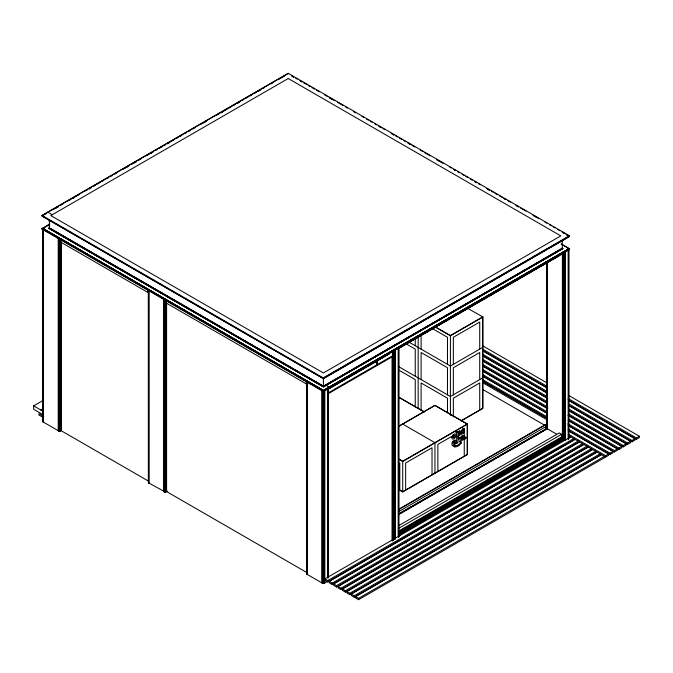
<?xml version="1.0" encoding="UTF-8"?>
<svg xmlns="http://www.w3.org/2000/svg" width="673" height="673" viewBox="0 0 673 673"><rect width="100%" height="100%" fill="white"/><g stroke="black" fill="none" stroke-linecap="round" stroke-linejoin="round"><path stroke-width="1.01" d="M465.733 437.248A0.976 0.564 -60 0 1 465.893 437.534L465.893 437.887A0.976 0.564 -60 0 1 465.733 438.3M457.657 436.575L459.264 437.5L459.213 438.813L458.229 439.62A1.455 0.841 -60 0 0 458.035 440.041L457.934 442.582L456.673 443.305L455.066 442.38M387.875 354.318C391.964 353.073 383.475 355.352 382.996 356.951M545.323 424.629L545.912 424.596L545.912 429.534L546.308 428.659L547.082 428.667L556.655 434.178M557.698 256.085L558.649 256.186L559.044 255.311M42.029 228.677L42.736 228.273L323.402 390.306L568.979 248.581L569.594 249.422L323.402 391.56L42.029 229.114L49.306 224.429M562.266 240.143L562.266 248.169L562.973 248.573L323.402 386.891L48.658 228.273L49.356 227.861L49.356 219.835M148.388 289.743L148.876 290.803L148.876 483.029L165.121 491.955L166.467 491.627L166.467 302.547M306.619 381.263L307.166 382.188M328.458 388.035L327.911 388.952L327.911 578.031M398.811 347.562L398.256 348.345L398.256 536.373M568.895 236.728L569.594 235.752L323.402 377.889L323.402 386.891L562.88 248.573M460.113 438.409L460.029 439.831A2.65 1.531 -60 0 0 460.113 440.134A2.86 1.649 -60 0 0 460.349 440.512L461.098 440.798A3.188 1.842 -60 0 0 461.88 440.588L462.519 440.192A3.104 1.792 -60 0 0 463.268 439.427A2.919 1.683 -60 0 0 463.588 438.981L463.84 438.493A2.81 1.624 -60 0 0 464.084 437.845A2.65 1.531 -60 0 0 464.168 437.442L464.168 436.415A2.599 1.497 -60 0 0 464.084 436.121A2.759 1.59 -60 0 0 463.84 435.751L463.579 435.566M459.701 433.664L459.735 433.547A1.582 0.917 -60 0 0 459.701 432.663M452.929 445.896L454.544 446.822L454.956 445.593M148.388 481.969L148.876 483.029M464.21 428.92L463.201 430.022A1.363 0.782 -60 0 0 462.78 430.156L462.696 430.207A1.018 0.589 -60 0 0 462.469 430.409L462.41 430.913L463.411 430.703A2.095 1.211 -60 0 1 463.79 430.728A1.455 0.841 -60 0 1 464.059 430.947L463.949 432.344A1.607 0.925 -60 0 1 463.663 432.832L463.159 433.37A3.441 1.985 -60 0 1 462.595 433.765A3.92 2.263 -60 0 1 461.712 434.11L461.51 434.135A2.499 1.447 -60 0 1 460.988 434.035L462.073 432.932A1.573 0.909 -60 0 0 462.57 432.773A0.9 0.522 -60 0 0 462.788 432.604L462.94 431.99L461.897 432.175A1.716 0.993 -60 0 1 461.552 432.15A1.363 0.791 -60 0 1 461.358 432.007L461.426 430.577A1.666 0.959 -60 0 1 461.712 430.097A2.229 1.287 -60 0 1 462.065 429.685L462.2 429.559A3.003 1.733 -60 0 1 462.738 429.172A3.659 2.112 -60 0 1 463.546 428.852L464.21 428.92L462.603 427.986M49.306 228.021L323.402 386.268L562.266 248.169M453.358 435.944L453.501 435.751A1.119 0.648 -60 0 1 453.821 435.481A1.245 0.715 -60 0 1 454.578 435.355M49.213 228.113L323.402 386.411L562.477 248.455M43.383 420.566L42.82 421.348L43.215 422.013L58.273 430.72L60.965 430.72L60.965 241.641M307.166 572.858L306.602 573.64L306.997 574.305L322.241 583.104L324.352 583.188L327.911 581.186M42.029 215.444L288.229 73.307L569.594 235.886L323.402 378.024L42.029 215.444L42.736 216.428M42.029 215.579L288.229 73.441M46.572 213.391L42.037 216.075L323.402 378.63L569.543 236.475L566.767 234.953L569.568 236.425M52.931 209.724L58.383 206.577M60.208 205.585L62.925 203.953M68.377 200.806L71.102 199.233M72.928 198.241L74.737 197.139M76.562 196.137L79.279 194.514M85.648 190.896L87.456 189.794M89.282 188.802L91.091 187.691M93.816 186.177L95.633 185.075M97.45 184.074L100.176 182.45M101.993 181.458L103.81 180.356M106.536 178.782L108.353 177.731M110.17 176.738L111.987 175.628M114.713 174.055L116.53 173.011M122.89 169.335L128.341 166.189M131.067 164.616L136.51 161.47M138.335 160.477L141.052 158.845M146.512 155.757L149.229 154.125M151.055 153.133L152.864 152.031M155.598 150.508L157.406 149.406M159.223 148.354L161.949 146.781M163.775 145.789L165.583 144.687M167.4 143.694L170.126 142.062M171.943 141.069L173.76 139.967M176.486 138.394L178.303 137.342M180.12 136.35L181.937 135.248M184.663 133.675L186.48 132.623M188.297 131.63L190.114 130.528M192.84 128.947L194.657 127.904M201.017 124.227L206.468 121.081M216.462 115.369L219.188 113.737M221.005 112.744L227.365 109.018M229.173 107.974L231.899 106.401M233.724 105.4L235.533 104.298M237.359 103.306L240.076 101.673M241.893 100.681L243.71 99.579M246.436 98.006L248.253 96.954M250.07 95.961L251.887 94.859M254.613 93.286L256.43 92.235M260.064 90.14L258.247 91.242L260.064 90.258M262.79 88.567L264.607 87.515M270.967 83.898L272.784 82.796M279.144 79.178L284.595 75.973M55.682 208.26L58.408 206.687M72.945 198.291L74.762 197.239M89.29 188.852L91.107 187.801M125.624 167.871L128.35 166.298M133.801 163.152L136.526 161.579M151.063 153.192L152.88 152.14M167.417 143.753L169.226 142.701M203.751 122.772L206.476 121.199M221.005 112.803L222.822 111.76M237.359 103.364L239.176 102.321M49.836 224.084L42.054 228.568L323.402 391.122L324.748 390.786L324.748 583.011M42.029 229.114L44.755 227.541M43.568 414.989L33.65 409.26L33.65 405.878L43.661 400.099M40.683 409.941L43.417 408.368M569.594 236.324L323.402 378.588L42.029 216.016M323.402 386.336L562.409 248.413M323.402 386.63L562.62 248.522M323.402 390.567L569.24 248.631M569.392 248.69L323.402 390.719L42.18 228.425M323.402 390.862L569.501 248.774L561.198 243.963M322.047 583.011L322.047 390.786L323.402 391.106L569.568 248.875M323.402 391.122L569.594 248.985L561.349 244.097M328.197 388.59L359.929 370.268M361.367 369.435L381.271 357.943M402.16 345.888L403.977 344.837M404.448 344.568L406.256 343.516M410.32 341.177L412.128 340.126M414.846 338.561L416.663 337.51M419.38 335.945L424.814 332.807M426.632 331.755L429.349 330.191M432.066 328.617L438.409 324.958M442.943 322.342L448.378 319.204M450.187 318.152L455.226 315.25M461.577 311.582L463.386 310.539M467.407 308.217L469.216 307.166M469.737 306.871L471.546 305.828M475.559 303.506L477.376 302.463M480.093 300.89L481.902 299.847M484.627 298.274L490.062 295.136M491.87 294.093L494.588 292.519M497.313 290.955L504.195 286.976M510.538 283.316L513.625 281.533M515.434 280.49L520.515 277.554M526.866 273.886L529.929 272.119M532.654 270.546L534.463 269.503M535.027 269.175L538.089 267.408M540.806 265.835L542.615 264.994M545.214 263.294L548.672 261.301M551.347 259.753L554.064 258.18M327.936 388.927L389.036 353.653M398.525 348.168L448.403 319.381M449.059 319.002L456.563 314.67M457.219 314.291L513.692 281.684M514.349 281.306L521.853 276.973M522.509 276.595L526.387 274.357M527.043 273.978L559.036 255.504M328.104 389.12L388.952 353.99M398.34 348.496L561.568 254.259M327.675 389.516L388.868 354.124M398.357 348.648L558.859 255.984M327.886 393.099L391.45 356.396L392.157 356.808L392.157 541.218M327.675 394.033L392.157 356.808M166.593 303.094L166.593 491.568L167.299 491.164M434.968 326.674L450.414 335.591L482.65 316.975L482.65 408.351L461.156 420.76M461.232 420.852L482.886 408.351L482.886 316.975L450.414 335.726L435.128 326.901M482.65 347.436L450.414 366.045L409.218 342.263M399.005 426.076L434.951 405.323L467.432 424.074L467.432 454.527L402.715 491.887L399.106 489.809M398.626 426.43L434.951 405.457L467.197 424.074L467.197 454.527L402.715 491.753L399.131 489.692M482.65 377.889L450.414 396.506L398.466 366.516M399.131 459.23L402.715 461.299L467.197 424.074M467.432 424.074L402.715 461.434L399.106 459.348M455.066 431.755L456.673 432.689L459.97 431.065A2.28 1.312 -60 0 1 460.366 431.225L460.711 431.73A3.087 1.783 -60 0 1 460.828 432.293A3.315 1.918 -60 0 1 460.719 433.429L460.652 433.664A2.633 1.523 -60 0 1 460.374 434.337L459.087 435.742L457.876 435.751L457.876 438.855L459.264 437.5M451.533 436.499L437.887 444.373L437.887 471.453M462.444 430.198L464.261 429.147L464.261 456.218M398.744 509.251L545.652 424.444M399.013 509.411L545.912 424.596M482.541 389.356L546.148 426.085L547.822 425.117M399.013 511.438L545.912 426.623M398.382 514.088L546.585 428.575M398.938 513.911L546.913 428.608M398.374 514.525L547.082 428.667M398.542 514.618L547.258 428.76M398.719 525.621L559.221 432.949L561.568 434.304L561.568 437.013L398.34 531.249M398.34 528.541L561.568 434.304M398.929 531.586L562.148 437.349L563.108 438.359L563.494 439.688L399.367 534.446L399.367 536.347M399.106 531.704L562.325 437.467M398.366 532.368L562.502 437.61M398.534 532.528L562.67 437.77M562.821 437.955L398.694 532.713L399.367 534.446M398.837 532.907L562.973 438.148M398.971 533.117L563.108 438.359M399.089 533.336L563.217 438.577M399.19 533.563L563.318 438.804M399.266 533.79L563.394 439.032M399.325 534.017L563.452 439.259M399.358 534.236L563.486 439.477M324.866 578.881L327.793 580.572L573.699 438.603L573.699 439.957L327.793 581.926L324.866 580.235L324.866 578.881L570.763 436.912M400.544 539.662L408.704 534.951M410.513 533.899L461.299 504.582M463.108 503.539L473.994 497.254M475.803 496.203L526.589 466.885M528.398 465.842L539.283 459.558M541.092 458.515L563.764 445.425M329.257 581.422L332.193 583.112L578.09 441.143L578.09 442.498L332.193 584.467L329.257 582.776L329.257 581.422L575.163 439.452M333.657 583.962L336.584 585.653L582.49 443.684L582.49 445.038L336.584 587.007L333.657 585.317L333.657 583.962L579.562 441.993M338.056 586.494L340.984 588.194L586.89 446.216L586.89 447.57L340.984 589.548L338.056 587.849L338.056 586.494L583.954 444.525M342.448 589.035L345.384 590.726L591.281 448.756L591.281 450.111L345.384 592.08L342.448 590.389L342.448 589.035L588.353 447.065M346.847 591.575L349.775 593.266L595.681 451.297L595.681 452.651L349.775 594.621L346.847 592.93L346.847 591.575L592.745 449.606M351.239 594.116L354.175 595.807L600.072 453.838L600.072 455.192L354.175 597.161L351.239 595.47L351.239 594.116L597.144 452.138M355.638 596.648L358.566 598.339L604.472 456.37L604.472 457.724L358.566 599.693L355.638 598.003L355.638 596.648L601.544 454.679M568.315 434.144L605.641 455.697L608.577 454.006L608.577 455.36L605.641 457.051L568.315 435.498M568.155 428.979L610.041 453.156L612.968 451.465L612.968 452.82L610.041 454.511L568.155 430.333M568.004 423.813L614.441 450.616L617.368 448.925L617.368 450.279L614.441 451.97L568.004 425.159M568.752 419.17L618.832 448.083L621.768 446.392L621.768 447.747L618.832 449.438L568.752 420.524M568.601 414.004L623.232 445.543L626.159 443.852L626.159 445.206L623.232 446.897L568.601 415.359M568.441 408.839L627.623 443.002L630.559 441.311L630.559 442.666L627.623 444.357L568.441 410.185M568.29 403.665L632.023 440.47L634.95 438.771L634.95 440.125L632.023 441.816L568.29 405.02M568.13 398.5L636.422 437.93L639.35 436.239L639.35 437.593L636.422 439.284L568.13 399.855M49.087 228.189L323.402 386.563M563.73 440.378L563.73 252.35L565.084 252.03L565.084 440.058M393.251 540.587L393.251 350.456L395.085 350.17L395.085 539.25M58.273 430.72L58.273 238.486L60.351 238.73M48.75 228.265L323.402 386.773M463.1 435.473L461.88 435.936A3.34 1.926 -60 0 0 461.283 436.432L460.761 437.055A2.591 1.497 -60 0 0 460.349 437.761A2.86 1.649 -60 0 0 460.122 438.46M454.956 440.184L453.737 440.647A3.34 1.926 -60 0 0 453.139 441.143L452.618 441.766A2.591 1.497 -60 0 0 452.206 442.472A2.81 1.624 -60 0 0 451.97 443.12L451.97 444.845A2.86 1.657 -60 0 0 452.206 445.215L452.954 445.509A3.188 1.842 -60 0 0 453.737 445.299L454.376 444.903A3.104 1.792 -60 0 0 454.956 444.348A2.919 1.683 -60 0 0 455.436 443.692L455.697 443.204A2.81 1.624 -60 0 0 455.941 442.556L455.941 440.832A2.751 1.59 -60 0 0 455.697 440.462L455.436 440.277A2.81 1.624 -60 0 0 454.914 440.243M462.486 436.878L462.561 436.886A1.262 0.723 -60 0 1 462.772 436.962A1.312 0.757 -60 0 1 462.906 437.139A1.539 0.883 -60 0 1 463.007 437.601A1.615 0.934 -60 0 1 462.948 438.047A1.388 0.799 -60 0 1 462.772 438.51A1.178 0.681 -60 0 1 462.2 439.2M163.766 491.627L163.766 299.401L164.624 299.687L164.624 491.913M291.872 75.982L293.689 77.092M295.514 78.085L297.331 79.195M300.065 80.71L301.883 81.82M303.708 82.813L306.442 84.394M308.259 85.446L310.085 86.548M311.902 87.549L314.636 89.122M316.453 90.174L319.187 91.806M324.647 94.91L327.381 96.542M329.206 97.535L334.666 100.689M337.4 102.271L342.86 105.417M345.594 106.999L347.411 108.109M353.788 111.726L355.605 112.837M361.981 116.463L363.807 117.514M366.541 119.087L368.358 120.198M370.184 121.19L372.001 122.242M374.735 123.824L376.552 124.926M378.377 125.927L381.103 127.559M382.929 128.551L384.746 129.662M391.122 133.288L393.848 134.92M395.674 135.912L397.491 137.023M399.316 138.015L402.05 139.589M403.867 140.64L405.693 141.751M407.51 142.743L410.244 144.375M412.069 145.376L414.795 147.008M420.263 150.104L422.989 151.686M424.814 152.737L430.274 155.892M436.651 159.568L443.019 163.303M449.396 166.929L451.221 167.981M453.955 169.562L455.772 170.664L453.939 169.672M457.598 171.657L459.415 172.709M462.149 174.29L463.966 175.392M465.792 176.393L467.609 177.445M470.343 179.018L472.16 180.128M474.894 181.651L476.711 182.753L474.877 181.76M478.537 183.754L480.362 184.806M486.73 188.482L489.456 190.114M491.282 191.115L493.099 192.217M494.924 193.218L497.658 194.791M499.484 195.843L502.209 197.475M504.035 198.476L505.852 199.578L504.018 198.577M507.678 200.579L510.412 202.152M515.871 205.307L518.597 206.939L516.763 205.938M520.422 207.932L525.891 211.086M533.176 215.293L538.627 218.506M545.012 222.132L546.829 223.184M549.563 224.757L551.38 225.859M553.206 226.86L555.023 227.911M557.757 229.493L559.574 230.595M562.308 232.118L564.125 233.22M565.951 234.221L569.585 236.374M291.872 76.099L293.689 77.151M300.065 80.827L301.883 81.879M329.198 97.652L331.932 99.225M379.278 126.566L381.095 127.618M392.023 133.927L393.831 135.037M408.41 143.383L410.236 144.434M437.551 160.208L440.277 161.781M487.622 189.121L489.422 190.223M533.151 215.402L535.885 216.975M562.283 232.227L564.109 233.279M567.776 248.371L569.594 249.422M467.213 308.057L482.886 316.975M482.743 345.821L547.385 383.139M568.332 395.236L639.35 436.239M482.541 349.085L547.191 386.411M482.541 350.44L547.191 387.766M482.894 350.986L547.544 388.313M568.483 400.401L634.95 438.771M482.701 354.25L547.342 391.577M482.701 355.605L547.342 392.931M483.054 356.152L547.696 393.478M568.643 405.567L630.559 441.311M432.016 328.348L447.478 337.282L447.478 364.354M482.852 359.424L547.502 396.742M482.852 360.778L547.502 398.096M483.206 361.317L547.856 398.643M568.794 410.732L626.159 443.852M483.012 364.589L547.654 401.907M483.012 365.944L547.654 403.262M482.457 365.961L547.099 403.287M568.046 415.376L621.768 446.392M483.164 369.755L547.814 407.081M483.164 371.109L547.814 408.435M482.608 371.126L547.258 408.452M568.197 420.541L617.368 448.925M483.323 374.92L547.056 411.716M483.323 376.274L547.056 413.071M482.768 376.291L547.418 413.617M568.357 425.706L612.968 451.465M482.566 379.564L547.216 416.881M482.566 380.918L547.216 418.236M482.92 381.456L547.57 418.783M568.517 430.871L608.577 454.006M483.021 382.87L547.469 420.078M405.23 343.348L415.241 349.127L415.241 376.199M561.568 437.013L562.148 437.349M564.672 440.504L563.494 439.822L399.367 534.581L400.544 535.262M398.87 370.133L415.241 379.58L415.241 406.66M459.104 430.804L460.711 431.73M398.643 397.078L424.074 411.758M399.182 397.524L424.343 412.053M456.21 431.099L457.817 432.024M456.21 431.561L457.817 432.487M458.128 432.621L459.735 433.547M464.294 436.769L465.909 437.702M461.392 436.668L463.007 437.601M453.148 435.086L454.755 436.02A1.556 0.9 -60 0 1 454.704 436.449A1.346 0.774 -60 0 1 454.536 436.903A1.136 0.656 -60 0 1 453.291 437.627M459.44 441.143L461.476 442.817A8.345 4.82 -60 0 1 454.553 446.813M459.861 441.892L461.476 442.817M453.249 441.379L454.855 442.312A1.632 0.942 -60 0 1 454.805 442.758A1.388 0.799 -60 0 1 454.628 443.221A1.178 0.681 -60 0 1 453.333 443.97A1.388 0.799 -60 0 1 453.114 443.734A1.615 0.934 -60 0 1 453.148 442.784A1.287 0.74 -60 0 1 453.282 442.447A1.237 0.715 -60 0 1 454.679 441.724M47.892 212.197L52.292 214.729M402.715 424.074L434.951 442.683L434.951 473.144M49.726 225.943L48.153 225.051L47.892 225.733M328.971 388.01L329.047 387.236L325.597 384.813M49.356 227.861L323.402 386.134M42.466 228.298L323.402 390.491M42.306 228.357L323.402 390.643M42.088 228.517L323.402 390.937M165.541 302.64L306.24 383.871L306.24 381.162M404.574 541.984L406.181 542.918M33.65 405.878L43.03 411.296M43.762 416.452L38.925 413.659L38.925 415.014L43.156 417.462M148.094 480.884L61.083 430.653L61.083 242.179M166.593 491.568L307.275 572.79M43.383 229.897L42.82 229.114M464.378 438.771L464.395 438.838A1.018 0.589 -60 0 0 464.547 439.048A1.161 0.673 -60 0 0 465.22 438.956A1.06 0.614 -60 0 0 465.565 438.628A1.169 0.673 -60 0 0 465.733 438.35M636.422 437.93L636.422 439.284M632.023 440.47L632.023 441.816M627.623 443.002L627.623 444.357M623.232 445.543L623.232 446.897M618.832 448.083L618.832 449.438M614.441 450.616L614.441 451.97M610.041 453.156L610.041 454.511M605.641 455.697L605.641 457.051M568.786 438.645L568.786 249.279L568.248 250.196L568.248 439.276M568.66 249.002L568.66 438.922M568.55 248.867L568.55 437.997M568.407 249.801L568.407 438.88M564.891 252.123L564.891 440.15M564.689 252.198L564.689 440.226M564.462 252.266L564.462 440.293M564.226 252.316L564.226 440.344M563.982 252.341L563.982 440.369M563.486 252.341L563.486 440.369M563.242 252.316L563.242 440.344M563.007 252.266L563.007 440.293M562.779 252.198L562.779 438.131M562.569 253.174L562.569 438.047M562.384 253.082L562.384 437.955M547.494 262.335L547.494 429.357M547.334 262.234L547.334 429.248M547.191 262.108L547.191 429.13M547.082 261.982L547.082 429.206M547.006 261.847L546.956 429.483M546.148 426.085L546.148 429.012M479.723 349.127L479.723 322.047L453.341 337.282L453.341 364.354M479.723 379.58L479.723 352.509L453.341 367.736L453.341 394.815M479.723 410.042L479.723 382.971L453.341 398.197L453.341 416.94M456.673 432.689L456.673 443.305M450.414 335.591L450.414 415.409M447.478 394.815L447.478 367.736L421.105 352.509L421.105 379.58M447.478 412.776L447.478 398.197L421.105 382.971L421.105 410.042M432.024 474.835L432.024 447.764L405.642 462.99L405.642 490.062M421.105 334.548L421.105 349.127M418.169 336.929L418.169 408.351M415.241 338.452L415.241 345.737M402.715 461.299L402.715 491.887M399.787 462.99L399.787 490.062M398.795 347.419L398.744 536.928M398.668 347.983L398.668 537.062M398.559 348.118L398.559 537.197M398.416 348.235L398.416 536.263M394.9 350.263L394.9 538.291M394.698 350.347L394.698 539.426M394.471 350.406L394.471 539.485M394.235 350.456L394.235 539.536M393.991 350.482L393.991 539.561M393.739 350.49L393.739 539.569M393.495 350.482L393.495 539.561M393.007 351.457L393.007 540.537M392.788 351.399L392.788 540.478M392.578 351.314L392.578 540.394M392.393 351.222L392.393 540.301M377.503 360.484L377.503 364.682M377.343 360.375L377.343 365.624M377.2 360.257L377.2 365.506M377.006 359.988L377.09 365.582M376.964 360.61L376.964 365.103M358.566 598.339L358.566 599.693M354.175 595.807L354.175 597.161M349.775 593.266L349.775 594.621M345.384 590.726L345.384 592.08M340.984 588.194L340.984 589.548M336.584 585.653L336.584 587.007M332.193 583.112L332.193 584.467M328.474 388.178L328.474 577.257M328.323 387.757L328.407 577.543M328.214 387.623L328.214 576.753M328.079 388.851L328.079 577.922M327.793 580.572L327.793 581.926M324.563 390.878L324.563 583.104M324.352 390.954L324.352 583.188M324.125 391.021L324.125 583.247M323.89 391.063L323.89 583.298M323.646 391.097L323.646 583.323M323.402 390.306L323.402 583.331M323.149 391.097L323.149 583.323M322.905 391.063L322.905 583.298M322.67 391.021L322.67 583.247M322.443 390.954L322.443 583.188M322.241 390.878L322.241 583.104M307.166 381.684L307.166 574.414M306.997 380.741L306.997 574.305M306.863 380.859L306.863 574.187M306.669 381.12L306.669 573.926M288.229 73.307L288.229 73.879M166.281 302.648L166.281 491.727M166.071 302.724L166.071 491.803M165.844 299.636L165.844 491.87M165.608 299.687L165.608 491.913M165.365 299.712L165.365 491.946M165.121 299.721L165.121 491.955M164.868 299.712L164.868 491.946M164.389 299.636L164.389 491.87M164.162 299.578L164.162 491.803M163.96 299.493L163.96 491.727M148.716 290.694L148.716 482.928M148.573 290.576L148.573 482.802M148.464 290.45L148.464 482.676M148.338 289.878L148.388 482.541M147.959 289.777L147.959 292.486L60.048 241.733L60.048 239.024M60.78 241.733L60.78 430.813M60.57 240.766L60.57 430.897M60.351 240.833L60.351 430.956M60.107 238.772L60.107 431.006M59.863 238.806L59.863 431.031M59.619 238.814L59.619 431.04M59.367 238.806L59.367 431.031M59.123 238.772L59.123 431.006M58.888 238.73L58.888 430.956M58.66 238.663L58.66 430.897M58.458 238.587L58.458 430.813M43.383 229.384L43.383 422.122M43.215 229.493L43.215 422.013M43.08 229.619L43.08 421.895M42.971 228.694L42.971 421.769M42.836 228.971L42.836 421.491M453.232 436.154A1.245 0.715 -60 0 0 453.106 436.483L453.072 436.592A1.582 0.909 -60 0 0 453.072 437.391A1.346 0.774 -60 0 0 453.24 437.652M459.625 433.892A1.119 0.648 -60 0 1 458.835 434.75A1.094 0.631 -60 0 1 458.557 434.834A1.262 0.732 -60 0 1 458.229 434.699A1.363 0.791 -60 0 1 458.271 433.303M458.279 433.244A1.262 0.732 -60 0 1 458.557 432.84A1.22 0.707 -60 0 1 459.028 432.487A1.127 0.648 -60 0 1 459.625 432.546M454.527 435.406A1.27 0.732 -60 0 1 454.662 435.574A1.481 0.858 -60 0 1 454.755 436.02M463.066 435.532A2.81 1.624 -60 0 1 463.546 435.624M454.763 441.85A1.539 0.883 -60 0 1 454.855 442.312M462.494 436.827A1.287 0.74 -60 0 0 461.998 437.038A1.161 0.673 -60 0 0 461.712 437.324A1.262 0.723 -60 0 0 461.552 437.526A1.161 0.673 -60 0 0 461.375 437.845M461.291 438.073A1.615 0.934 -60 0 0 461.291 439.099A1.388 0.799 -60 0 0 461.434 439.292A1.211 0.698 -60 0 0 461.754 439.385A1.279 0.74 -60 0 0 462.208 439.183M464.42 438.729A1.06 0.614 -60 0 1 464.412 438.476A1.018 0.589 -60 0 1 464.42 438.224A1.068 0.623 -60 0 1 464.597 437.854M465.623 437.181A1.06 0.614 -60 0 0 465.295 437.198A1.195 0.69 -60 0 0 465.06 437.324M464.572 437.702A1.161 0.673 -60 0 1 464.892 437.299M461.055 442.077A7.344 4.24 -60 0 1 454.956 445.602M451.852 437.442L451.97 438.46A2.768 1.598 -60 0 0 452.197 438.83L452.912 439.107A3.087 1.783 -60 0 0 453.678 438.905L454.283 438.527A2.995 1.733 -60 0 0 454.847 437.988A2.818 1.632 -60 0 0 455.318 437.349L455.571 436.878A2.717 1.573 -60 0 0 455.764 436.382A2.566 1.481 -60 0 0 455.882 435.868L455.882 434.876A2.515 1.455 -60 0 0 455.764 434.506A2.667 1.539 -60 0 0 455.571 434.228L455.318 434.051A2.667 1.539 -60 0 0 454.839 433.95L453.678 434.413A3.23 1.859 -60 0 0 453.097 434.893L452.593 435.49A2.507 1.447 -60 0 0 452.197 436.171A2.768 1.598 -60 0 0 451.97 436.844L451.852 437.442M288.229 78.514L50.828 215.579L323.402 372.951L560.802 235.886L288.229 78.514"/></g></svg>
